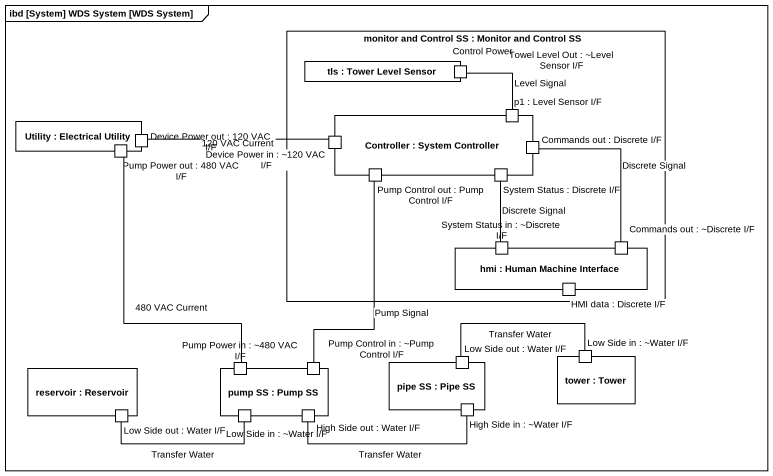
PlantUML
@startuml
mainframe ibd [System] WDS System [WDS System]
rectangle "monitor and Control SS : Monitor and Control SS" as monitor_and_Control_SS {
  rectangle "tls : Tower Level Sensor" as tls {
    port "Towel Level Out : ~Level Sensor I/F" as Towel_Level_Out_Level
  }
  rectangle "Controller : System Controller" as Controller {
    port "p1 : Level Sensor I/F" as p1_Level_Sensor_I_F
    port "Device Power in : ~120 VAC I/F" as Device_Power_in_120_VAC_I_F
    port "Commands out : Discrete I/F" as Commands_out_Discrete_I_F
    port "Pump Control out : Pump Control I/F" as Pump_Control_out_Pump
    port "System Status : Discrete I/F" as System_Status_Discrete_I_F
  }
  rectangle "hmi : Human Machine Interface" as hmi {
    port "System Status in : ~Discrete I/F" as System_Status_in_Discrete_I
    port "Commands out : ~Discrete I/F" as Commands_out_Discrete_I_F_2
    port "HMI data : Discrete I/F" as HMI_data_Discrete_I_F
  }
}
rectangle "Utility : Electrical Utility" as Utility {
  port "Pump Power out : 480 VAC I/F" as Pump_Power_out_480_VAC_I_F
  port "Device Power out : 120 VAC I/F" as Device_Power_out_120_VAC_I_F
}
rectangle "reservoir : Reservoir" as reservoir {
  port "Low Side out : Water I/F" as Low_Side_out_Water_I_F_2
}
rectangle "pump SS : Pump SS" as pump_SS {
  port "Pump Power in : ~480 VAC I/F" as Pump_Power_in_480_VAC_I_F
  port "Pump Control in : ~Pump Control I/F" as Pump_Control_in_Pump
  port "Low Side in : ~Water I/F" as Low_Side_in_Water_I_F_2
  port "High Side out : Water I/F" as High_Side_out_Water_I_F
}
rectangle "pipe SS : Pipe SS" as pipe_SS {
  port "Low Side out : Water I/F" as Low_Side_out_Water_I_F
  port "High Side in : ~Water I/F" as High_Side_in_Water_I_F
}
rectangle "tower : Tower" as tower {
  port "Low Side in : ~Water I/F" as Low_Side_in_Water_I_F
}
Towel_Level_Out_Level -- p1_Level_Sensor_I_F : Control Power\nLevel Signal
Pump_Power_out_480_VAC_I_F -- Pump_Power_in_480_VAC_I_F : 480 VAC Current
Device_Power_out_120_VAC_I_F -right- Device_Power_in_120_VAC_I_F : 120 VAC Current
Commands_out_Discrete_I_F -- Commands_out_Discrete_I_F_2 : Discrete Signal
Pump_Control_out_Pump -- Pump_Control_in_Pump : Pump Signal
System_Status_Discrete_I_F -- System_Status_in_Discrete_I : Discrete Signal
Low_Side_out_Water_I_F -right- Low_Side_in_Water_I_F : Transfer Water
Low_Side_out_Water_I_F_2 -right- Low_Side_in_Water_I_F_2 : Transfer Water
High_Side_out_Water_I_F -right- High_Side_in_Water_I_F : Transfer Water
@enduml
